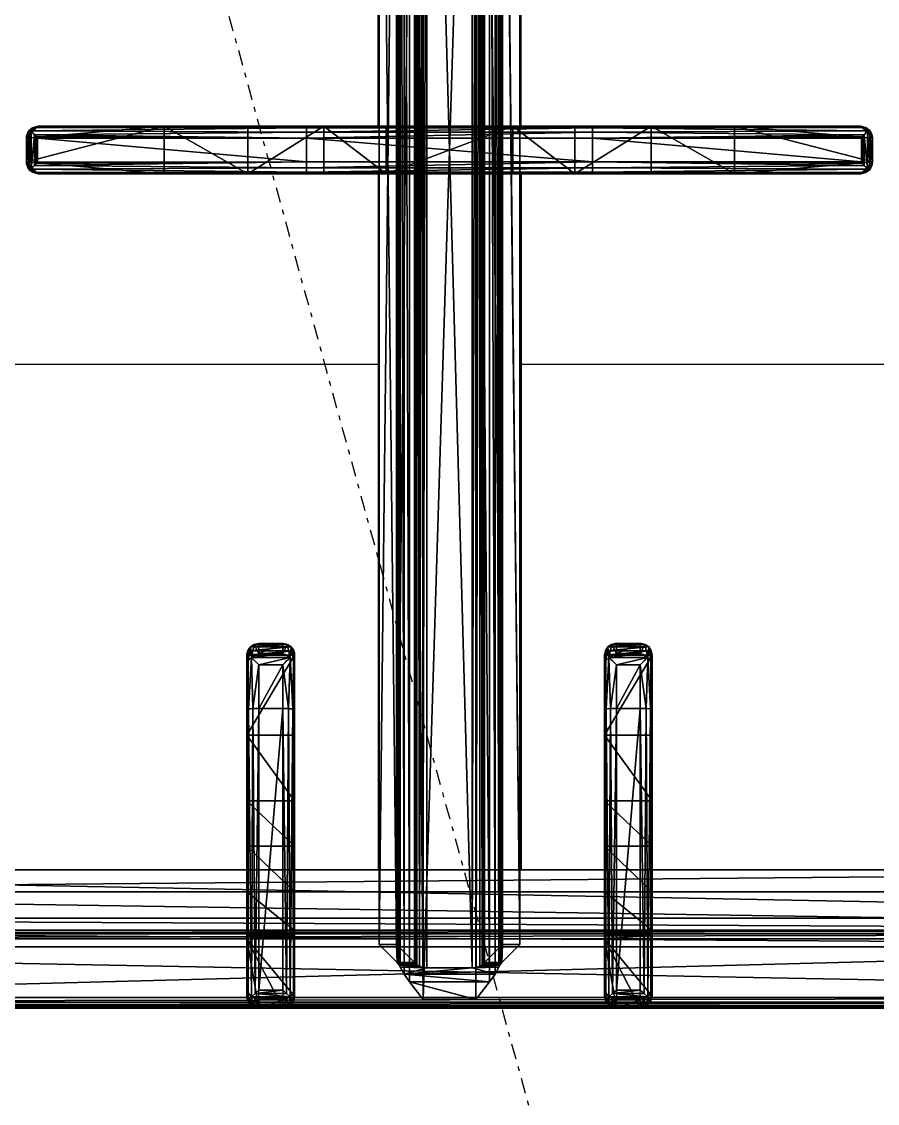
# Model space of a CAD drawing. Header units: millimetres. Extents: x 45 to 25350, y 77 to 5059.
# Drawn here: x 22177.87 to 22195.82, y 3939.1 to 3961.79 of the extents above; entities that cross this region are included whole.
import ezdxf

# ---------------------------------------------------------------- set-up
doc = ezdxf.new("R2010")
doc.units = ezdxf.units.MM
doc.header["$LTSCALE"] = 5
doc.linetypes.add('TRATTO-PUNTO', pattern=[1, 0.5, -0.25, 0, -0.25])
for name, color, linetype in [('200-EquipBlack-3d', 250, 'Continuous'), ('200-EquipInternal-2d', 252, 'Continuous'), ('200-EquipSteel-3d', 9, 'Continuous')]:
    doc.layers.add(name, color=color, linetype=linetype)
doc.layers.add('200-InsPoint-3D', color=3, linetype='Continuous', plot=False)

# ---------------------------------------------------------------- blocks, each defined once
blk = doc.blocks.new('ELECTROLUX-MC7-BODY1200X250')
at = {"layer": '200-EquipSteel-3d'}
blk.add_3dface([(0, -655, 650), (0, -102, 650), (1200, -102, 650), (1200, -655, 650)], dxfattribs=at)
blk = doc.blocks.new('ELECTROLUX-MC7-TOPFYERBRURNERS6')
at = {"layer": '200-EquipInternal-2d'}
for p, q in [((820, -651.5), (820, -85.5)), ((997.5, -279.74), (997.5, -280.19)), ((1002.5, -279.74), (997.5, -279.74)), ((1002.5, -280.19), (997.5, -280.19)), ((1002.5, -280.19), (1002.5, -279.74)), ((995, -282.66), (995, -282.24)), ((995, -338.54), (995, -282.66)), ((1002.5, -282.09), (997.5, -282.09)), ((997.5, -282.09), (997.5, -338.49)), ((1002.5, -338.49), (1002.5, -282.09)), ((1005, -282.24), (1005, -282.66)), ((1005, -282.66), (1005, -338.54)), ((882.76, -326), (822.47, -326)), ((891.91, -326), (882.76, -326)), ((891.91, -326), (894.04, -326)), ((820, -328.5), (820, -333.5)), ((820, -328.5), (820, -333.5)), ((822, -328.5), (822, -333.5)), ((822, -328.5), (882.81, -328.5)), ((882.81, -328.5), (882.81, -333.5)), ((882.81, -328.5), (892.02, -328.5)), ((892.02, -333.5), (892.02, -328.5)), ((896.48, -328.5), (894.37, -328.5)), ((894.37, -328.5), (894.37, -333.5)), ((896.48, -333.5), (896.48, -328.5)), ((882.81, -333.5), (822, -333.5)), ((892.02, -333.5), (882.81, -333.5)), ((894.37, -333.5), (896.48, -333.5)), ((822.47, -336), (882.76, -336)), ((882.76, -336), (891.91, -336)), ((894.04, -336), (891.91, -336)), ((995, -398.43), (995, -338.54)), ((997.5, -338.49), (997.5, -398.49)), ((1002.5, -338.49), (997.5, -338.49)), ((1002.5, -398.49), (1002.5, -338.49)), ((1005, -338.54), (1005, -398.43)), ((995, -353.5), (848.98, -353.5)), ((1005, -353.5), (1151.02, -353.5)), ((995, -383.5), (848.98, -383.5)), ((1005, -383.5), (1151.02, -383.5)), ((995, -454.31), (995, -398.43)), ((997.5, -398.49), (997.5, -454.88)), ((1002.5, -398.49), (997.5, -398.49)), ((1002.5, -454.88), (1002.5, -398.49)), ((1005, -398.43), (1005, -454.31)), ((822.47, -401), (882.76, -401)), ((882.76, -401), (891.91, -401)), ((894.04, -401), (891.91, -401)), ((820, -408.5), (820, -403.5)), ((820, -408.5), (820, -403.5)), ((822, -408.5), (822, -403.5)), ((882.81, -403.5), (822, -403.5)), ((882.81, -408.5), (882.81, -403.5)), ((892.02, -403.5), (882.81, -403.5)), ((892.02, -403.5), (892.02, -408.5)), ((894.37, -403.5), (896.48, -403.5)), ((894.37, -408.5), (894.37, -403.5)), ((896.48, -403.5), (896.48, -408.5)), ((822, -408.5), (882.81, -408.5)), ((882.81, -408.5), (892.02, -408.5)), ((896.48, -408.5), (894.37, -408.5)), ((882.76, -411), (822.47, -411)), ((891.91, -411), (882.76, -411)), ((891.91, -411), (894.04, -411)), ((995, -454.73), (995, -454.31)), ((1002.5, -454.88), (997.5, -454.88)), ((1005, -454.31), (1005, -454.73)), ((1003.11, -456.68), (996.89, -456.68)), ((1002.5, -456.79), (997.5, -456.79)), ((997.5, -456.79), (997.5, -457.24)), ((1002.5, -457.24), (997.5, -457.24)), ((1002.5, -457.24), (1002.5, -456.79))]:
    blk.add_line(p, q, dxfattribs=at)
blk.add_lwpolyline([(1151.02, -112.48), (848.98, -112.48), (848.98, -624.52), (1151.02, -624.52)], close=True, dxfattribs=at)
for points in [[(955, -353.5), (955, -222.25, -1), (1045, -222.25), (1045, -353.5)], [(1045, -383.5), (1045, -512.25, -1), (955, -512.25), (955, -383.5)]]:
    blk.add_lwpolyline(points, format="xyb", dxfattribs=at)
at = {"layer": '200-EquipInternal-2d', "extrusion": (0, 0, -1)}
for centre, major_axis, ratio, start_param, end_param in [((997.5, -282.24), (0, 2.5), 0.99863, 4.712389, 6.283185), ((997.5, -282.66), (2.5, 0), 0.951091, 3.141593, 4.055957), ((1002.5, -282.24), (0, 2.5), 0.99863, 0, 1.570796), ((1002.5, -282.66), (-2.5, 0), 0.951091, 2.227228, 3.141593), ((822.47, -328.5), (0, 2.5), 0.948965, -0.895145, 0), ((882.76, -328.5), (0, 2.5), 0.02182, 0, 1.570796), ((891.91, -328.5), (0, 2.5), 0.84544, 0, 0.894481), ((891.91, -328.5), (2.5, 2.5), 0.02182, 0.872665, 1.54898), ((891.91, -328.5), (-1.92, 1.92), 0.8391, 1.592613, 2.268928), ((882.76, -333.5), (0, 2.5), 0.02182, 1.570796, 3.141593), ((891.91, -333.5), (-2.5, 2.5), 0.02182, 1.592613, 2.268928), ((891.91, -333.5), (1.92, 1.92), 0.8391, 0.872665, 1.54898), ((822.47, -333.5), (0, 2.5), 0.948965, 3.141593, 4.036737), ((891.91, -333.5), (0, 2.5), 0.84544, 2.247111, 3.141593), ((997.5, -338.54), (2.5, 0), 0.02182, 3.141593, 4.712389), ((1002.5, -338.54), (2.5, 0), 0.02182, -1.570796, 0), ((997.5, -398.43), (-2.5, 0), 0.02182, 4.712389, 6.283185), ((1002.5, -398.43), (-2.5, 0), 0.02182, 3.141593, 4.712389), ((997.5, -454.31), (2.5, 0), 0.951091, 2.227228, 3.141593), ((997.5, -454.73), (0, 2.5), 0.99863, 3.141593, 4.712389), ((1002.5, -454.73), (0, 2.5), 0.99863, 1.570796, 3.141593), ((1002.5, -454.31), (-2.5, 0), 0.951091, 3.141593, 4.055957), ((997.5, -453.34), (0, 3.44), 0.725954, 3.141593, 3.386992), ((1002.5, -453.34), (0, 3.44), 0.725954, 2.896194, 3.141593)]:
    blk.add_ellipse(centre, major_axis=major_axis, ratio=ratio, start_param=start_param, end_param=end_param, dxfattribs=at)
at = {"layer": '200-EquipInternal-2d'}
for centre, major_axis, ratio, start_param, end_param in [((822.47, -403.5), (0, 2.5), 0.948965, 0, 0.895145), ((882.76, -403.5), (0, 2.5), 0.02182, 4.712389, 6.283185), ((891.91, -403.5), (0, 2.5), 0.84544, -0.894481, 0), ((891.91, -403.5), (2.5, 2.5), 0.02182, 4.734206, 5.410521), ((891.91, -403.5), (-1.92, 1.92), 0.8391, 4.014257, 4.690572), ((822.47, -408.5), (0, 2.5), 0.948965, 2.246448, 3.141593), ((882.76, -408.5), (0, 2.5), 0.02182, 3.141593, 4.712389), ((891.91, -408.5), (0, 2.5), 0.84544, 3.141593, 4.036074), ((891.91, -408.5), (-2.5, 2.5), 0.02182, 4.014257, 4.690572), ((891.91, -408.5), (1.92, 1.92), 0.8391, 4.734206, 5.410521)]:
    blk.add_ellipse(centre, major_axis=major_axis, ratio=ratio, start_param=start_param, end_param=end_param, dxfattribs=at)
for points, knots in [([(997.5, -280.19), (997.36, -280.19), (997.21, -280.21), (996.91, -280.28), (996.75, -280.33), (996.38, -280.49), (996.17, -280.62), (995.97, -280.77)], [0, 0, 0, 0, 0.576945, 0.576945, 1.153889, 1.153889, 2.012527, 2.012527, 2.012527, 2.012527]), ([(995.97, -280.77), (996.08, -280.86), (996.19, -280.96), (996.41, -281.14), (996.52, -281.23), (996.74, -281.42), (996.85, -281.52), (997.06, -281.7), (997.16, -281.8), (997.3, -281.92), (997.35, -281.96), (997.41, -282.01), (997.43, -282.03), (997.45, -282.05), (997.46, -282.06), (997.48, -282.08), (997.48, -282.08), (997.49, -282.08), (997.49, -282.09), (997.49, -282.09), (997.49, -282.09), (997.5, -282.09), (997.5, -282.09), (997.5, -282.09), (997.5, -282.09), (997.5, -282.09), (997.5, -282.09), (997.5, -282.09)], [5.918216, 5.918216, 5.918216, 5.918216, 6.381677, 6.381677, 6.833246, 6.833246, 7.284815, 7.284815, 7.736384, 7.736384, 7.962168, 7.962168, 8.07506, 8.07506, 8.131506, 8.131506, 8.159729, 8.159729, 8.173841, 8.173841, 8.180897, 8.180897, 8.184425, 8.184425, 8.186189, 8.186189, 8.187953, 8.187953, 8.187953, 8.187953]), ([(1004.03, -280.77), (1003.83, -280.62), (1003.62, -280.49), (1003.25, -280.33), (1003.09, -280.28), (1002.79, -280.21), (1002.64, -280.19), (1002.5, -280.19)], [11.914764, 11.914764, 11.914764, 11.914764, 12.773402, 12.773402, 13.350347, 13.350347, 13.927292, 13.927292, 13.927292, 13.927292]), ([(1002.5, -282.09), (1002.5, -282.09), (1002.5, -282.09), (1002.5, -282.09), (1002.5, -282.09), (1002.5, -282.09), (1002.5, -282.09), (1002.51, -282.09), (1002.51, -282.09), (1002.51, -282.09), (1002.51, -282.08), (1002.52, -282.08), (1002.52, -282.08), (1002.54, -282.06), (1002.55, -282.05), (1002.57, -282.03), (1002.59, -282.01), (1002.65, -281.96), (1002.7, -281.92), (1002.84, -281.8), (1002.94, -281.7), (1003.15, -281.52), (1003.26, -281.42), (1003.48, -281.23), (1003.59, -281.14), (1003.81, -280.96), (1003.92, -280.86), (1004.03, -280.77)], [8.188469, 8.188469, 8.188469, 8.188469, 8.190233, 8.190233, 8.191997, 8.191997, 8.195525, 8.195525, 8.202581, 8.202581, 8.216692, 8.216692, 8.244915, 8.244915, 8.301361, 8.301361, 8.414254, 8.414254, 8.640038, 8.640038, 9.091607, 9.091607, 9.543176, 9.543176, 9.994745, 9.994745, 10.458205, 10.458205, 10.458205, 10.458205]), ([(894.04, -326), (894.19, -326), (894.35, -326.01), (894.66, -326.08), (894.82, -326.13), (895.12, -326.25), (895.26, -326.33), (895.53, -326.52), (895.65, -326.62), (895.87, -326.84), (895.97, -326.97), (896.15, -327.24), (896.23, -327.39), (896.35, -327.7), (896.4, -327.86), (896.46, -328.18), (896.48, -328.34), (896.48, -328.5)], [3.776921, 3.776921, 3.776921, 3.776921, 4.248957, 4.248957, 4.720993, 4.720993, 5.193029, 5.193029, 5.665065, 5.665065, 6.135831, 6.135831, 6.606596, 6.606596, 7.077361, 7.077361, 7.548126, 7.548126, 7.548126, 7.548126]), ([(820, -328.5), (820.01, -328.36), (820.03, -328.21), (820.09, -327.9), (820.14, -327.75), (820.31, -327.37), (820.45, -327.14), (820.62, -326.94)], [0, 0, 0, 0, 0.576945, 0.576945, 1.153889, 1.153889, 2.068716, 2.068716, 2.068716, 2.068716]), ([(820.62, -326.94), (820.79, -327.14), (820.99, -327.37), (821.33, -327.75), (821.47, -327.9), (821.74, -328.21), (821.87, -328.36), (822, -328.5)], [11.858599, 11.858599, 11.858599, 11.858599, 12.773425, 12.773425, 13.35037, 13.35037, 13.927314, 13.927314, 13.927314, 13.927314]), ([(820.62, -335.06), (820.45, -334.86), (820.31, -334.63), (820.14, -334.25), (820.09, -334.09), (820.03, -333.79), (820.01, -333.64), (820, -333.5)], [11.858599, 11.858599, 11.858599, 11.858599, 12.773425, 12.773425, 13.35037, 13.35037, 13.927314, 13.927314, 13.927314, 13.927314]), ([(822, -333.5), (821.87, -333.64), (821.74, -333.79), (821.47, -334.09), (821.33, -334.25), (820.99, -334.63), (820.79, -334.86), (820.62, -335.06)], [0, 0, 0, 0, 0.576945, 0.576945, 1.153889, 1.153889, 2.068716, 2.068716, 2.068716, 2.068716]), ([(896.48, -333.5), (896.48, -333.66), (896.46, -333.82), (896.4, -334.14), (896.35, -334.3), (896.23, -334.61), (896.15, -334.76), (895.97, -335.03), (895.87, -335.16), (895.65, -335.38), (895.53, -335.48), (895.26, -335.67), (895.12, -335.75), (894.82, -335.87), (894.66, -335.92), (894.35, -335.98), (894.19, -336), (894.04, -336)], [15.096253, 15.096253, 15.096253, 15.096253, 15.567018, 15.567018, 16.037783, 16.037783, 16.508548, 16.508548, 16.979314, 16.979314, 17.45135, 17.45135, 17.923386, 17.923386, 18.395422, 18.395422, 18.867458, 18.867458, 18.867458, 18.867458]), ([(896.48, -403.5), (896.48, -403.34), (896.46, -403.18), (896.4, -402.86), (896.35, -402.7), (896.23, -402.39), (896.15, -402.24), (895.97, -401.97), (895.87, -401.84), (895.65, -401.62), (895.53, -401.52), (895.26, -401.33), (895.12, -401.25), (894.82, -401.13), (894.66, -401.08), (894.35, -401.02), (894.19, -401), (894.04, -401)], [15.096253, 15.096253, 15.096253, 15.096253, 15.567018, 15.567018, 16.037783, 16.037783, 16.508548, 16.508548, 16.979314, 16.979314, 17.45135, 17.45135, 17.923386, 17.923386, 18.395422, 18.395422, 18.867458, 18.867458, 18.867458, 18.867458]), ([(820.62, -401.94), (820.45, -402.14), (820.31, -402.37), (820.14, -402.75), (820.09, -402.91), (820.03, -403.21), (820.01, -403.36), (820, -403.5)], [11.858599, 11.858599, 11.858599, 11.858599, 12.773425, 12.773425, 13.35037, 13.35037, 13.927314, 13.927314, 13.927314, 13.927314]), ([(822, -403.5), (821.87, -403.36), (821.74, -403.21), (821.47, -402.91), (821.33, -402.75), (820.99, -402.37), (820.79, -402.14), (820.62, -401.94)], [0, 0, 0, 0, 0.576945, 0.576945, 1.153889, 1.153889, 2.068716, 2.068716, 2.068716, 2.068716]), ([(820, -408.5), (820.01, -408.64), (820.03, -408.79), (820.09, -409.09), (820.14, -409.25), (820.31, -409.63), (820.45, -409.86), (820.62, -410.06)], [0, 0, 0, 0, 0.576945, 0.576945, 1.153889, 1.153889, 2.068716, 2.068716, 2.068716, 2.068716]), ([(820.62, -410.06), (820.79, -409.86), (820.99, -409.63), (821.33, -409.25), (821.47, -409.09), (821.74, -408.79), (821.87, -408.64), (822, -408.5)], [11.858599, 11.858599, 11.858599, 11.858599, 12.773425, 12.773425, 13.35037, 13.35037, 13.927314, 13.927314, 13.927314, 13.927314]), ([(894.04, -411), (894.19, -411), (894.35, -410.99), (894.66, -410.92), (894.82, -410.87), (895.12, -410.75), (895.26, -410.67), (895.53, -410.48), (895.65, -410.38), (895.87, -410.16), (895.97, -410.03), (896.15, -409.76), (896.23, -409.61), (896.35, -409.3), (896.4, -409.14), (896.46, -408.82), (896.48, -408.66), (896.48, -408.5)], [3.776921, 3.776921, 3.776921, 3.776921, 4.248957, 4.248957, 4.720993, 4.720993, 5.193029, 5.193029, 5.665065, 5.665065, 6.135831, 6.135831, 6.606596, 6.606596, 7.077361, 7.077361, 7.548126, 7.548126, 7.548126, 7.548126]), ([(997.5, -454.88), (997.5, -454.88), (997.5, -454.88), (997.5, -454.88), (997.5, -454.88), (997.5, -454.88), (997.5, -454.88), (997.49, -454.88), (997.49, -454.88), (997.49, -454.88), (997.49, -454.89), (997.48, -454.89), (997.48, -454.9), (997.46, -454.91), (997.45, -454.92), (997.43, -454.94), (997.41, -454.96), (997.35, -455.01), (997.3, -455.05), (997.16, -455.18), (997.06, -455.27), (996.85, -455.45), (996.74, -455.55), (996.52, -455.74), (996.41, -455.84), (996.19, -456.02), (996.08, -456.11), (995.97, -456.2)], [8.187953, 8.187953, 8.187953, 8.187953, 8.189716, 8.189716, 8.19148, 8.19148, 8.195008, 8.195008, 8.202064, 8.202064, 8.216176, 8.216176, 8.244399, 8.244399, 8.300845, 8.300845, 8.413737, 8.413737, 8.639521, 8.639521, 9.09109, 9.09109, 9.542659, 9.542659, 9.994228, 9.994228, 10.457689, 10.457689, 10.457689, 10.457689]), ([(1004.03, -456.2), (1003.92, -456.11), (1003.81, -456.02), (1003.59, -455.84), (1003.48, -455.74), (1003.26, -455.55), (1003.15, -455.45), (1002.94, -455.27), (1002.84, -455.18), (1002.7, -455.05), (1002.65, -455.01), (1002.59, -454.96), (1002.57, -454.94), (1002.55, -454.92), (1002.54, -454.91), (1002.52, -454.9), (1002.52, -454.89), (1002.51, -454.89), (1002.51, -454.88), (1002.51, -454.88), (1002.51, -454.88), (1002.5, -454.88), (1002.5, -454.88), (1002.5, -454.88), (1002.5, -454.88), (1002.5, -454.88), (1002.5, -454.88), (1002.5, -454.88)], [5.918733, 5.918733, 5.918733, 5.918733, 6.382193, 6.382193, 6.833762, 6.833762, 7.285331, 7.285331, 7.7369, 7.7369, 7.962685, 7.962685, 8.075577, 8.075577, 8.132023, 8.132023, 8.160246, 8.160246, 8.174358, 8.174358, 8.181413, 8.181413, 8.184941, 8.184941, 8.186705, 8.186705, 8.188469, 8.188469, 8.188469, 8.188469]), ([(995.97, -456.2), (996.17, -456.35), (996.38, -456.48), (996.7, -456.62), (996.8, -456.65), (996.89, -456.68)], [11.914787, 11.914787, 11.914787, 11.914787, 12.773425, 12.773425, 13.14212, 13.14212, 13.14212, 13.14212]), ([(1003.11, -456.68), (1003.2, -456.65), (1003.3, -456.62), (1003.62, -456.48), (1003.83, -456.35), (1004.03, -456.2)], [0.785194, 0.785194, 0.785194, 0.785194, 1.153889, 1.153889, 2.012527, 2.012527, 2.012527, 2.012527])]:
    blk.add_open_spline(points, degree=3, knots=knots, dxfattribs=at)
at = {"layer": '200-EquipSteel-3d', "invisible_edges": 13}
blk.add_3dface([(800, -655, 900), (820.34, -619.74, 900), (820.34, -117.26, 900), (800, -80.5, 900)], dxfattribs=at)
at = {"layer": '200-EquipBlack-3d'}
mesh = blk.add_polyface(dxfattribs=at)
corners = [(1179.78, -85.71, 904.1), (1180, -85.5, 900), (1179.52, -84.72, 904.14), (1179.73, -84.5, 900), (1178, -83.5, 900), (1178.78, -83.98, 904.14), (1179, -83.77, 900), (1177.79, -83.72, 904.1), (1179.48, -85.71, 905.06), (1179.29, -84.85, 905), (1178.65, -85.21, 905.73), (1178.76, -85.71, 905.75), (1178.65, -84.21, 905), (1177.79, -84.02, 905.06), (1178.29, -84.85, 905.73), (1177.79, -84.74, 905.75), (1177.79, -85.71, 906), (822.21, -85.71, 906), (822.21, -84.74, 905.75), (822.21, -84.02, 905.06), (822.21, -83.72, 904.1), (822, -83.5, 900), (1165.45, -638.95, 900), (822, -653.5, 900), (834.55, -638.95, 900), (1165.45, -98.05, 900), (1180, -651.5, 900), (834.55, -98.05, 900), (820, -85.5, 900), (821, -83.77, 900), (1179.73, -652.5, 900), (1179, -653.23, 900), (1178, -653.5, 900), (820, -651.5, 900), (820.27, -652.5, 900), (821, -653.23, 900), (820.27, -84.5, 900), (821.22, -83.98, 904.14), (820.48, -84.72, 904.14), (820.22, -85.71, 904.1), (821.35, -84.21, 905), (821.71, -84.85, 905.73), (820.71, -84.85, 905), (820.52, -85.71, 905.06), (821.35, -85.21, 905.73), (821.24, -85.71, 905.75), (822.21, -651.29, 906), (821.24, -651.29, 905.75), (820.52, -651.29, 905.06), (820.22, -651.29, 904.1), (820.48, -652.28, 904.14), (821.22, -653.02, 904.14), (822.21, -653.28, 904.1), (820.71, -652.15, 905), (821.35, -651.79, 905.73), (821.35, -652.79, 905), (822.21, -652.98, 905.06), (821.71, -652.15, 905.73), (822.21, -652.26, 905.75), (835.55, -637.95, 899.73), (835.55, -99.05, 899.73), (836.28, -99.78, 899), (836.28, -637.22, 899), (838.88, -634.62, 902.5), (838.88, -102.38, 902.5), (836.31, -637.19, 905.06), (836.31, -99.81, 905.06), (832.81, -96.31, 906), (832.81, -640.69, 906), (848.98, -624.52, 885), (848.98, -112.48, 885), (844.36, -107.86, 885), (844.36, -629.14, 885), (1177.79, -653.28, 904.1), (1177.79, -652.98, 905.06), (1177.79, -651.29, 906), (1177.79, -652.26, 905.75), (1163.72, -637.22, 899), (1164.45, -637.95, 899.73), (1164.45, -99.05, 899.73), (1163.72, -99.78, 899), (1167.19, -640.69, 906), (1167.19, -96.31, 906), (1178.78, -653.02, 904.14), (1179.52, -652.28, 904.14), (1179.78, -651.29, 904.1), (1178.65, -652.79, 905), (1178.29, -652.15, 905.73), (1179.29, -652.15, 905), (1179.48, -651.29, 905.06), (1178.65, -651.79, 905.73), (1178.76, -651.29, 905.75), (1161.12, -634.62, 902.5), (1151.02, -624.52, 885), (1163.69, -637.19, 905.06), (1155.64, -629.14, 885), (1155.64, -107.86, 885), (1151.02, -112.48, 885), (1161.12, -102.38, 902.5), (1163.69, -99.81, 905.06)]
mesh.append_faces([[corners[k] for k in face] for face in [(16, 10, 14), (17, 41, 44), (46, 54, 57), (75, 87, 90)]])
mesh.append_faces([[corners[k] for k in face] for face in [(4, 5, 6), (8, 10, 11), (16, 11, 10), (15, 16, 14), (7, 19, 13), (13, 18, 15), (28, 38, 36), (19, 41, 18), (17, 18, 41), (45, 17, 44), (39, 48, 43), (43, 47, 45), (23, 51, 35), (48, 54, 47), (46, 47, 54), (58, 46, 57), (52, 74, 56), (76, 56, 74), (26, 84, 30), (74, 87, 76), (85, 88, 84), (88, 87, 86), (75, 76, 87), (91, 75, 90), (85, 8, 89), (11, 89, 8)]], dxfattribs={"vtx0": -1})
mesh.append_faces([[corners[k] for k in face] for face in [(16, 15, 17), (22, 23, 24), (25, 26, 22), (27, 21, 25), (21, 28, 29), (6, 1, 4), (4, 25, 21), (24, 28, 27), (35, 33, 23), (26, 25, 1), (23, 22, 32), (17, 45, 46), (75, 81, 46), (81, 16, 82), (46, 67, 17), (17, 82, 16), (93, 72, 69), (72, 93, 95), (70, 71, 97), (97, 95, 93)]], dxfattribs={"vtx0": -1, "vtx1": -1})
mesh.append_faces([[corners[k] for k in face] for face in [(21, 27, 28), (4, 1, 25), (26, 32, 22), (24, 23, 33)]], dxfattribs={"vtx0": -1, "vtx1": -1, "vtx2": -1})
mesh.append_faces([[corners[k] for k in face] for face in [(17, 15, 18), (24, 33, 28), (46, 45, 47), (75, 58, 76), (16, 91, 11)]], dxfattribs={"vtx0": -1, "vtx2": -1})
mesh.append_faces([[corners[k] for k in face] for face in [(0, 1, 2), (5, 2, 6), (8, 0, 9), (5, 12, 2), (5, 7, 12), (12, 13, 14), (12, 14, 9), (2, 9, 0), (10, 9, 14), (19, 18, 13), (4, 21, 7), (30, 31, 26), (34, 33, 35), (20, 21, 37), (38, 37, 36), (19, 20, 40), (38, 42, 37), (38, 39, 42), (42, 43, 44), (42, 44, 40), (37, 40, 20), (41, 40, 44), (48, 47, 43), (28, 33, 39), (49, 33, 50), (51, 50, 35), (48, 49, 53), (51, 55, 50), (51, 52, 55), (55, 56, 57), (55, 57, 53), (50, 53, 49), (54, 53, 57), (24, 27, 59), (61, 62, 60), (63, 64, 65), (67, 68, 66), (69, 70, 63), (61, 71, 62), (73, 74, 52), (58, 56, 76), (32, 73, 23), (62, 77, 59), (22, 24, 78), (27, 25, 60), (80, 61, 79), (73, 32, 83), (84, 83, 30), (74, 73, 86), (88, 89, 90), (88, 86, 84), (83, 84, 86), (92, 93, 63), (68, 81, 65), (92, 63, 94), (72, 95, 62), (95, 96, 77), (98, 97, 92), (81, 82, 94), (98, 92, 99), (77, 80, 78), (25, 22, 79), (0, 8, 85), (91, 89, 11), (80, 96, 61), (70, 97, 64), (64, 98, 66), (82, 67, 99), (1, 0, 26)]], dxfattribs={"vtx1": -1})
mesh.append_faces([[corners[k] for k in face] for face in [(31, 32, 26), (75, 46, 58), (75, 16, 81), (81, 68, 46), (68, 67, 46), (67, 82, 17), (70, 69, 71), (72, 71, 69), (71, 96, 97), (96, 95, 97), (16, 75, 91)]], dxfattribs={"vtx1": -1, "vtx2": -1})
mesh.append_faces([[corners[k] for k in face] for face in [(1, 3, 2), (4, 7, 5), (2, 3, 6), (8, 9, 10), (7, 13, 12), (12, 9, 2), (13, 15, 14), (7, 20, 19), (21, 20, 7), (6, 3, 1), (28, 36, 29), (21, 29, 37), (28, 39, 38), (37, 29, 36), (19, 40, 41), (39, 43, 42), (42, 40, 37), (43, 45, 44), (39, 49, 48), (33, 49, 39), (33, 34, 50), (23, 52, 51), (50, 34, 35), (48, 53, 54), (52, 56, 55), (55, 53, 50), (56, 58, 57), (27, 60, 59), (62, 59, 60), (64, 66, 65), (68, 65, 66), (70, 64, 63), (71, 72, 62), (73, 52, 23), (77, 78, 59), (24, 59, 78), (25, 79, 60), (61, 60, 79), (32, 31, 83), (26, 85, 84), (83, 31, 30), (74, 86, 87), (73, 83, 86), (85, 89, 88), (88, 90, 87), (89, 91, 90), (93, 69, 63), (81, 94, 65), (63, 65, 94), (95, 77, 62), (96, 80, 77), (97, 93, 92), (82, 99, 94), (92, 94, 99), (80, 79, 78), (22, 78, 79), (96, 71, 61), (97, 98, 64), (98, 99, 66), (67, 66, 99), (0, 85, 26)]], dxfattribs={"vtx2": -1})
mesh = blk.add_polyface(dxfattribs=at)
corners = [(995, -454.73, 922), (995.33, -455.98, 922), (995, -454.31, 930.01), (996.25, -456.9, 922), (995.97, -456.2, 931.91), (996.89, -456.68, 931.13), (997.5, -456.79, 930.59), (997.35, -456.78, 930.62), (997.5, -457.24, 922), (997.19, -456.76, 930.72), (995.26, -455.36, 931.06), (1002.5, -456.79, 930.59), (1002.5, -457.24, 922), (995, -428.3, 922), (1005, -428.3, 922), (1004.67, -455.98, 922), (1003.75, -456.9, 922), (1005, -454.73, 922), (995, -398.43, 932.5), (995, -338.54, 932.5), (995, -326.18, 919.39), (995, -308.67, 922), (995, -282.24, 922), (995, -282.66, 930.01), (995, -342.16, 911.79), (995, -394.81, 911.79), (995, -355.23, 899.85), (995, -381.74, 899.85), (995, -410.79, 919.39), (996.72, -280.35, 931.28), (996.25, -280.07, 922), (995.97, -280.77, 931.91), (997.5, -280.19, 930.59), (997.5, -279.74, 922), (995.33, -280.99, 922), (995.26, -281.61, 931.06), (995.33, -338.51, 933.75), (996.25, -338.49, 934.67), (996.79, -281.47, 932.35), (997.49, -282.09, 932.48), (997.5, -338.49, 935), (997.47, -282.07, 932.48), (997.43, -282.03, 932.48), (997.35, -281.97, 932.47), (997.18, -281.81, 932.45), (1002.5, -279.74, 922), (1005, -308.67, 922), (1005, -282.24, 922), (1004.67, -280.99, 922), (1003.75, -280.07, 922), (995.33, -398.46, 933.75), (997.5, -398.49, 935), (996.25, -398.48, 934.67), (996.79, -455.5, 932.35), (997.18, -455.16, 932.45), (997.35, -455.01, 932.47), (997.43, -454.94, 932.48), (997.47, -454.9, 932.48), (997.5, -454.88, 932.48), (1002.51, -282.09, 932.48), (1002.5, -338.49, 935), (1002.5, -398.49, 935), (1002.51, -454.88, 932.48), (1004.03, -456.2, 931.91), (1003.11, -456.68, 931.13), (1003.21, -455.5, 932.35), (1002.82, -455.16, 932.45), (1002.65, -455.01, 932.47), (1002.57, -454.94, 932.48), (1002.53, -454.91, 932.48), (1002.65, -456.78, 930.62), (1002.81, -456.76, 930.72), (1004.74, -455.36, 931.06), (1005, -454.31, 930.01), (1004.67, -398.46, 933.75), (1005, -398.43, 932.5), (1003.75, -398.48, 934.67), (1005, -394.81, 911.79), (1005, -326.18, 919.39), (1005, -410.79, 919.39), (1005, -342.16, 911.79), (1005, -355.23, 899.85), (1005, -381.74, 899.85), (1005, -338.54, 932.5), (1005, -282.66, 930.01), (1004.03, -280.77, 931.91), (1003.28, -280.35, 931.28), (1002.5, -280.19, 930.59), (1004.74, -281.61, 931.06), (1004.67, -338.51, 933.75), (1003.21, -281.47, 932.35), (1003.75, -338.49, 934.67), (1002.82, -281.81, 932.45), (1002.65, -281.97, 932.47), (1002.57, -282.03, 932.48), (1002.53, -282.07, 932.48)]
mesh.append_faces([[corners[k] for k in face] for face in [(3, 4, 1), (4, 3, 5), (4, 10, 1), (29, 30, 31), (32, 33, 29), (33, 30, 29), (30, 34, 31), (31, 34, 35), (35, 36, 31), (31, 37, 38), (53, 52, 4), (4, 50, 10), (64, 16, 63), (72, 63, 15), (15, 63, 16), (72, 74, 63), (63, 76, 65), (49, 85, 48), (85, 49, 86), (87, 86, 45), (45, 86, 49), (85, 88, 48), (90, 91, 85), (85, 89, 88)]])
mesh.append_faces([[corners[k] for k in face] for face in [(8, 5, 3), (22, 35, 34), (36, 37, 31), (52, 50, 4), (5, 63, 4), (17, 72, 15), (74, 76, 63), (91, 89, 85)]], dxfattribs={"vtx0": -1})
mesh.append_faces([[corners[k] for k in face] for face in [(6, 8, 11), (3, 0, 8), (8, 14, 12), (17, 12, 14), (19, 20, 18), (20, 19, 21), (23, 21, 19), (24, 25, 20), (13, 18, 28), (45, 46, 33), (46, 45, 47), (49, 47, 45), (18, 50, 19), (37, 36, 52), (64, 9, 71), (73, 14, 75), (77, 78, 79), (78, 77, 80), (82, 80, 77), (46, 83, 78), (83, 89, 75), (76, 74, 91), (43, 93, 44)]], dxfattribs={"vtx0": -1, "vtx1": -1})
mesh.append_faces([[corners[k] for k in face] for face in [(20, 28, 18), (39, 41, 40), (41, 42, 40), (42, 43, 40), (55, 56, 51), (56, 57, 51), (57, 58, 51), (39, 40, 59), (40, 60, 59), (51, 58, 61), (58, 62, 61), (68, 56, 67), (56, 68, 57), (62, 57, 69), (57, 62, 58), (69, 57, 68), (56, 55, 67), (11, 71, 9), (62, 69, 61), (69, 68, 61), (68, 67, 61), (75, 79, 78), (93, 94, 60), (94, 95, 60), (95, 59, 60), (93, 43, 94), (41, 95, 42), (95, 41, 59), (39, 59, 41), (95, 94, 42), (42, 94, 43)]], dxfattribs={"vtx0": -1, "vtx1": -1, "vtx2": -1})
mesh.append_faces([[corners[k] for k in face] for face in [(19, 36, 35), (40, 38, 37), (19, 50, 36), (51, 37, 52), (52, 36, 50), (18, 10, 50), (51, 61, 60), (75, 74, 72), (61, 65, 76), (83, 88, 89), (75, 89, 74), (60, 76, 91), (91, 74, 89)]], dxfattribs={"vtx0": -1, "vtx2": -1})
mesh.append_faces([[corners[k] for k in face] for face in [(0, 1, 2), (9, 5, 8), (10, 2, 1), (15, 16, 17), (0, 2, 13), (22, 21, 23), (26, 27, 24), (23, 35, 22), (23, 19, 35), (44, 38, 40), (34, 30, 22), (48, 47, 49), (2, 10, 18), (54, 55, 51), (63, 65, 4), (66, 54, 65), (66, 67, 54), (53, 4, 65), (5, 9, 64), (7, 6, 9), (70, 71, 11), (71, 12, 64), (71, 70, 12), (73, 75, 72), (66, 65, 61), (17, 14, 73), (81, 80, 82), (47, 84, 46), (47, 48, 84), (88, 84, 48), (84, 88, 83), (92, 93, 60), (32, 29, 87), (31, 85, 29), (85, 31, 90), (92, 90, 44), (86, 87, 29), (33, 32, 45), (21, 46, 20), (81, 26, 80), (24, 20, 80), (81, 82, 26), (27, 82, 25), (14, 13, 79), (28, 25, 79)]], dxfattribs={"vtx1": -1})
mesh.append_faces([[corners[k] for k in face] for face in [(6, 7, 8), (8, 12, 11), (0, 13, 8), (13, 14, 8), (16, 12, 17), (2, 18, 13), (27, 25, 24), (25, 28, 20), (30, 33, 22), (46, 21, 33), (21, 22, 33), (51, 40, 37), (52, 53, 51), (40, 51, 60), (55, 54, 67), (6, 11, 9), (70, 11, 12), (84, 83, 46), (83, 75, 78), (14, 79, 75), (91, 90, 60), (60, 61, 76)]], dxfattribs={"vtx1": -1, "vtx2": -1})
mesh.append_faces([[corners[k] for k in face] for face in [(7, 9, 8), (3, 1, 0), (43, 44, 40), (53, 54, 51), (5, 64, 63), (54, 53, 65), (12, 16, 64), (17, 73, 72), (67, 66, 61), (90, 92, 60), (31, 38, 90), (93, 92, 44), (85, 86, 29), (90, 38, 44), (32, 87, 45), (46, 78, 20), (26, 24, 80), (20, 78, 80), (82, 27, 26), (82, 77, 25), (13, 28, 79), (25, 77, 79)]], dxfattribs={"vtx2": -1})
mesh = blk.add_polyface(dxfattribs=at)
corners = [(892.02, -328.5, 934.6), (893.56, -335.06, 933.98), (893.56, -326.93, 933.98), (892.02, -333.5, 934.6), (894.37, -333.5, 932.53), (894.37, -328.5, 932.53), (896.29, -327.54, 920.55), (896.48, -328.5, 920.59), (895.76, -326.73, 920.43), (892.82, -326.25, 933.14), (894.04, -326, 920), (891.91, -326, 932.1), (894.97, -326.19, 920.24), (896.48, -333.5, 920.59), (896.29, -334.46, 920.55), (892.82, -335.75, 933.14), (895.76, -335.27, 920.43), (894.97, -335.81, 920.24), (894.04, -336, 920), (891.91, -336, 932.1), (882.76, -326, 932.5), (877.27, -326, 912.68), (824.21, -326, 932.5), (853.98, -326, 885), (836.28, -326, 899), (863.49, -326, 900.63), (844.36, -326, 885), (835.83, -326, 899.53), (835.23, -326, 899.88), (822.5, -326, 900), (834.55, -326, 900), (877.27, -336, 912.68), (853.98, -336, 885), (863.49, -336, 900.63), (882.76, -336, 932.5), (822.5, -336, 900), (834.55, -336, 900), (824.21, -336, 932.5), (835.23, -336, 899.88), (835.83, -336, 899.53), (844.36, -336, 885), (836.28, -336, 899), (821.73, -333.5, 933.1), (820, -333.5, 900), (821.9, -334.3, 933.81), (821.25, -335.66, 900), (822.36, -335.06, 934.45), (820.34, -334.75, 900), (823.18, -335.75, 933.58), (820, -328.5, 900), (821.73, -328.5, 933.1), (820.34, -327.25, 900), (821.25, -326.33, 900), (882.81, -334.75, 934.67), (882.81, -333.5, 935), (882.79, -335.66, 933.75), (823.02, -334.3, 934.87), (823.73, -333.5, 935), (882.81, -328.5, 935), (823.73, -328.5, 935), (822.36, -326.94, 934.45), (823.02, -327.7, 934.87), (821.9, -327.7, 933.81), (823.18, -326.25, 933.58), (882.79, -326.33, 933.75), (882.81, -327.25, 934.67)]
mesh.append_faces([[corners[k] for k in face] for face in [(5, 6, 2), (5, 7, 6), (6, 8, 2), (13, 4, 14), (16, 14, 1), (1, 14, 4), (42, 43, 44), (45, 46, 47), (46, 45, 48), (46, 44, 47), (44, 43, 47), (1, 55, 15), (48, 55, 46), (46, 53, 56), (57, 56, 54), (50, 62, 49), (49, 62, 51), (63, 52, 60), (52, 51, 60), (60, 51, 62), (61, 65, 60), (59, 58, 61), (60, 64, 63), (9, 64, 2)]])
mesh.append_faces([[corners[k] for k in face] for face in [(0, 1, 2), (15, 16, 1), (16, 15, 17), (19, 17, 15), (32, 25, 33), (35, 48, 45), (35, 30, 36), (3, 53, 1), (53, 55, 1), (55, 53, 46), (58, 65, 61), (65, 64, 60), (64, 65, 2), (65, 0, 2)]], dxfattribs={"vtx0": -1})
mesh.append_faces([[corners[k] for k in face] for face in [(20, 21, 22), (23, 24, 25), (25, 22, 21), (30, 22, 28), (12, 17, 10), (17, 12, 16), (6, 14, 8), (8, 16, 12), (18, 34, 31), (37, 31, 34), (51, 29, 49), (49, 30, 43)]], dxfattribs={"vtx0": -1, "vtx1": -1})
mesh.append_faces([[corners[k] for k in face] for face in [(25, 28, 22), (37, 38, 33), (35, 43, 30)]], dxfattribs={"vtx0": -1, "vtx1": -1, "vtx2": -1})
mesh.append_faces([[corners[k] for k in face] for face in [(37, 33, 31), (33, 39, 41), (34, 15, 55), (34, 55, 48), (58, 54, 3), (54, 58, 59), (20, 63, 64), (20, 64, 9)]], dxfattribs={"vtx0": -1, "vtx2": -1})
mesh.append_faces([[corners[k] for k in face] for face in [(1, 4, 2), (2, 8, 9), (10, 11, 12), (12, 9, 8), (4, 13, 5), (18, 17, 19), (11, 10, 20), (29, 22, 30), (7, 13, 6), (10, 18, 21), (25, 21, 33), (19, 34, 18), (35, 36, 37), (40, 32, 41), (37, 48, 35), (43, 42, 49), (45, 47, 35), (19, 15, 34), (37, 34, 48), (0, 58, 3), (57, 54, 59), (42, 44, 50), (46, 60, 44), (60, 46, 61), (59, 61, 57), (62, 50, 44), (22, 29, 63), (22, 63, 20), (11, 20, 9), (26, 23, 40), (24, 26, 41), (36, 30, 38), (24, 41, 27), (39, 38, 27)]], dxfattribs={"vtx1": -1})
mesh.append_faces([[corners[k] for k in face] for face in [(10, 21, 20), (24, 27, 25), (27, 28, 25), (13, 14, 6), (14, 16, 8), (36, 38, 37), (38, 39, 33), (32, 33, 41), (47, 43, 35), (29, 30, 49), (3, 54, 53), (58, 0, 65)]], dxfattribs={"vtx1": -1, "vtx2": -1})
mesh.append_faces([[corners[k] for k in face] for face in [(0, 3, 1), (4, 5, 2), (11, 9, 12), (13, 7, 5), (23, 26, 24), (17, 18, 10), (18, 31, 21), (32, 23, 25), (21, 31, 33), (42, 50, 49), (51, 52, 29), (54, 56, 53), (46, 56, 61), (60, 62, 44), (61, 56, 57), (29, 52, 63), (23, 32, 40), (26, 40, 41), (30, 28, 38), (41, 39, 27), (38, 28, 27)]], dxfattribs={"vtx2": -1})
mesh = blk.add_polyface(dxfattribs=at)
corners = [(833.32, -379.61, 880), (1166.68, -379.61, 880), (833.32, -383.23, 880), (1166.68, -383.23, 880), (833.32, -353.77, 880), (1166.68, -353.77, 880), (833.32, -357.39, 880), (1166.68, -357.39, 880), (1170.45, -357.54, 894.07), (829.55, -357.54, 894.07), (1170.7, -357.75, 894.84), (828.97, -357.94, 895.59), (1171.03, -357.94, 895.59), (829.3, -357.75, 894.84), (828.57, -358.13, 896.29), (1171.43, -358.13, 896.29), (829.55, -361.16, 894.07), (1170.45, -375.84, 894.07), (829.55, -375.84, 894.07), (1170.5, -375.79, 894.26), (829.44, -375.74, 894.46), (1170.56, -375.74, 894.46), (829.5, -375.79, 894.26), (829.37, -375.68, 894.65), (1170.63, -375.68, 894.65), (829.55, -379.46, 894.07), (821.82, -362.96, 900), (825.49, -360.12, 899.11), (821.82, -374.04, 900), (825.49, -376.88, 899.11), (828.44, -363.73, 896.5), (827.13, -358.95, 897.99), (828.77, -362.18, 895.96), (829.07, -361.65, 895.39), (829.44, -361.26, 894.46), (829.5, -361.21, 894.26), (829.37, -361.32, 894.65), (828.53, -362.91, 896.36), (828.44, -373.27, 896.5), (828.53, -374.09, 896.36), (828.57, -378.87, 896.29), (828.77, -374.82, 895.96), (828.97, -379.06, 895.59), (829.3, -379.25, 894.84), (829.07, -375.35, 895.39), (827.13, -378.05, 897.99), (1178.18, -362.96, 900), (1174.51, -360.12, 899.11), (1172.87, -358.95, 897.99), (1170.45, -361.16, 894.07), (1170.56, -361.26, 894.46), (1170.5, -361.21, 894.26), (1170.63, -361.32, 894.65), (1170.93, -361.65, 895.39), (1171.23, -362.18, 895.96), (1171.47, -362.91, 896.36), (1171.56, -363.73, 896.5), (1171.56, -373.27, 896.5), (1171.47, -374.09, 896.36), (1170.93, -375.35, 895.39), (1171.23, -374.82, 895.96), (1170.45, -379.46, 894.07), (1171.03, -379.06, 895.59), (1170.7, -379.25, 894.84), (1171.43, -378.87, 896.29), (1172.87, -378.05, 897.99), (1178.18, -374.04, 900), (1174.51, -376.88, 899.11)]
mesh.append_faces([[corners[k] for k in face] for face in [(28, 27, 29), (39, 40, 38), (29, 31, 45), (26, 47, 27), (15, 31, 48), (48, 27, 47), (32, 55, 37), (56, 37, 55), (38, 58, 39), (60, 39, 58), (40, 65, 45), (66, 29, 67), (67, 45, 65), (48, 56, 15), (46, 67, 47), (47, 65, 48)]], dxfattribs={"vtx0": -1})
mesh.append_faces([[corners[k] for k in face] for face in [(8, 9, 10), (11, 12, 13), (13, 10, 9), (17, 18, 19), (20, 21, 22), (22, 19, 18), (11, 32, 14), (32, 11, 33), (9, 34, 13), (13, 33, 11), (40, 41, 42), (23, 43, 44), (43, 20, 25), (18, 25, 22), (22, 25, 20), (44, 42, 41), (6, 49, 16), (50, 35, 51), (35, 50, 34), (52, 34, 50), (51, 16, 49), (2, 61, 25), (62, 43, 63), (43, 62, 42), (64, 42, 62), (63, 25, 61), (56, 65, 57), (62, 60, 64), (60, 62, 59), (61, 21, 63), (63, 59, 62), (15, 54, 12), (52, 10, 53), (10, 50, 8), (49, 8, 51), (51, 8, 50), (53, 12, 54)]], dxfattribs={"vtx0": -1, "vtx1": -1})
mesh.append_faces([[corners[k] for k in face] for face in [(25, 18, 0), (38, 45, 31), (56, 48, 65), (8, 49, 7)]], dxfattribs={"vtx0": -1, "vtx2": -1})
mesh.append_faces([[corners[k] for k in face] for face in [(0, 1, 2), (4, 5, 6), (5, 4, 8), (14, 15, 11), (4, 6, 9), (1, 0, 17), (23, 24, 20), (2, 25, 0), (26, 27, 28), (14, 30, 31), (40, 45, 38), (27, 31, 29), (46, 47, 26), (31, 27, 48), (7, 49, 6), (36, 34, 52), (52, 53, 36), (54, 32, 53), (54, 55, 32), (30, 37, 56), (33, 36, 53), (57, 38, 56), (57, 58, 38), (59, 44, 60), (59, 24, 44), (41, 39, 60), (3, 61, 2), (40, 42, 64), (64, 65, 40), (29, 45, 67), (46, 26, 66), (67, 65, 47), (56, 55, 15), (5, 8, 7), (3, 1, 61)]], dxfattribs={"vtx1": -1})
mesh.append_faces([[corners[k] for k in face] for face in [(4, 9, 8), (15, 12, 11), (12, 10, 13), (6, 16, 9), (0, 18, 17), (24, 21, 20), (21, 19, 22), (16, 35, 9), (35, 34, 9), (34, 36, 13), (36, 33, 13), (32, 37, 14), (30, 38, 31), (39, 41, 40), (23, 20, 43), (43, 42, 44), (35, 16, 51), (43, 25, 63), (17, 19, 61), (19, 21, 61), (21, 24, 63), (24, 59, 63), (60, 58, 64), (55, 54, 15), (52, 50, 10), (10, 12, 53), (1, 17, 61)]], dxfattribs={"vtx1": -1, "vtx2": -1})
mesh.append_faces([[corners[k] for k in face] for face in [(1, 3, 2), (5, 7, 6), (37, 30, 14), (15, 14, 31), (32, 33, 53), (38, 30, 56), (24, 23, 44), (44, 41, 60), (66, 28, 29), (26, 28, 66), (46, 66, 67), (65, 64, 57), (58, 57, 64)]], dxfattribs={"vtx2": -1})
mesh = blk.add_polyface(dxfattribs=at)
corners = [(892.02, -403.5, 934.6), (893.56, -410.07, 933.98), (893.56, -401.94, 933.98), (892.02, -408.5, 934.6), (894.37, -408.5, 932.53), (894.37, -403.5, 932.53), (896.29, -402.54, 920.55), (896.48, -403.5, 920.59), (895.76, -401.73, 920.43), (892.82, -401.25, 933.14), (894.04, -401, 920), (891.91, -401, 932.1), (894.97, -401.19, 920.24), (896.48, -408.5, 920.59), (896.29, -409.46, 920.55), (892.82, -410.75, 933.14), (895.76, -410.27, 920.43), (894.97, -410.81, 920.24), (894.04, -411, 920), (891.91, -411, 932.1), (882.76, -401, 932.5), (877.27, -401, 912.68), (824.21, -401, 932.5), (853.98, -401, 885), (836.28, -401, 899), (863.49, -401, 900.63), (844.36, -401, 885), (835.83, -401, 899.53), (835.23, -401, 899.88), (822.5, -401, 900), (834.55, -401, 900), (877.27, -411, 912.68), (853.98, -411, 885), (863.49, -411, 900.63), (882.76, -411, 932.5), (822.5, -411, 900), (834.55, -411, 900), (824.21, -411, 932.5), (835.23, -411, 899.88), (835.83, -411, 899.53), (844.36, -411, 885), (836.28, -411, 899), (821.73, -408.5, 933.1), (820, -408.5, 900), (821.9, -409.3, 933.81), (821.25, -410.67, 900), (822.36, -410.06, 934.45), (820.34, -409.75, 900), (823.18, -410.75, 933.58), (820, -403.5, 900), (821.73, -403.5, 933.1), (820.34, -402.25, 900), (821.25, -401.34, 900), (882.81, -409.75, 934.67), (882.81, -408.5, 935), (882.79, -410.67, 933.75), (823.02, -409.3, 934.87), (823.73, -408.5, 935), (882.81, -403.5, 935), (823.73, -403.5, 935), (822.36, -401.94, 934.45), (823.02, -402.7, 934.87), (821.9, -402.7, 933.81), (823.18, -401.25, 933.58), (882.79, -401.34, 933.75), (882.81, -402.25, 934.67)]
mesh.append_faces([[corners[k] for k in face] for face in [(5, 6, 2), (5, 7, 6), (6, 8, 2), (13, 4, 14), (16, 14, 1), (1, 14, 4), (42, 43, 44), (45, 46, 47), (46, 45, 48), (46, 44, 47), (44, 43, 47), (1, 55, 15), (48, 55, 46), (46, 53, 56), (57, 56, 54), (50, 62, 49), (49, 62, 51), (63, 52, 60), (52, 51, 60), (60, 51, 62), (61, 65, 60), (59, 58, 61), (60, 64, 63), (9, 64, 2)]])
mesh.append_faces([[corners[k] for k in face] for face in [(0, 1, 2), (15, 16, 1), (16, 15, 17), (19, 17, 15), (32, 25, 33), (35, 48, 45), (35, 30, 36), (3, 53, 1), (53, 55, 1), (55, 53, 46), (58, 65, 61), (65, 64, 60), (64, 65, 2), (65, 0, 2)]], dxfattribs={"vtx0": -1})
mesh.append_faces([[corners[k] for k in face] for face in [(20, 21, 22), (23, 24, 25), (25, 22, 21), (30, 22, 28), (12, 17, 10), (17, 12, 16), (6, 14, 8), (8, 16, 12), (18, 34, 31), (37, 31, 34), (51, 29, 49), (49, 30, 43)]], dxfattribs={"vtx0": -1, "vtx1": -1})
mesh.append_faces([[corners[k] for k in face] for face in [(25, 28, 22), (37, 38, 33), (35, 43, 30)]], dxfattribs={"vtx0": -1, "vtx1": -1, "vtx2": -1})
mesh.append_faces([[corners[k] for k in face] for face in [(37, 33, 31), (33, 39, 41), (34, 15, 55), (34, 55, 48), (58, 54, 3), (54, 58, 59), (20, 63, 64), (20, 64, 9)]], dxfattribs={"vtx0": -1, "vtx2": -1})
mesh.append_faces([[corners[k] for k in face] for face in [(1, 4, 2), (2, 8, 9), (10, 11, 12), (12, 9, 8), (4, 13, 5), (18, 17, 19), (11, 10, 20), (29, 22, 30), (7, 13, 6), (10, 18, 21), (25, 21, 33), (19, 34, 18), (35, 36, 37), (40, 32, 41), (37, 48, 35), (43, 42, 49), (45, 47, 35), (19, 15, 34), (37, 34, 48), (0, 58, 3), (57, 54, 59), (42, 44, 50), (46, 60, 44), (60, 46, 61), (59, 61, 57), (62, 50, 44), (22, 29, 63), (22, 63, 20), (11, 20, 9), (26, 23, 40), (24, 26, 41), (36, 30, 38), (24, 41, 27), (39, 38, 27)]], dxfattribs={"vtx1": -1})
mesh.append_faces([[corners[k] for k in face] for face in [(10, 21, 20), (24, 27, 25), (27, 28, 25), (13, 14, 6), (14, 16, 8), (36, 38, 37), (38, 39, 33), (32, 33, 41), (47, 43, 35), (29, 30, 49), (3, 54, 53), (58, 0, 65)]], dxfattribs={"vtx1": -1, "vtx2": -1})
mesh.append_faces([[corners[k] for k in face] for face in [(0, 3, 1), (4, 5, 2), (11, 9, 12), (13, 7, 5), (23, 26, 24), (17, 18, 10), (18, 31, 21), (32, 23, 25), (21, 31, 33), (42, 50, 49), (51, 52, 29), (54, 56, 53), (46, 56, 61), (60, 62, 44), (61, 56, 57), (29, 52, 63), (23, 32, 40), (26, 40, 41), (30, 28, 38), (41, 39, 27), (38, 28, 27)]], dxfattribs={"vtx2": -1})
blk = doc.blocks.new('E7GCGL6C00')
for name in ['ELECTROLUX-MC7-BODY1200X250', 'ELECTROLUX-MC7-TOPFYERBRURNERS6']:
    blk.add_blockref(name, (0, 0))
blk = doc.blocks.new('E7BAPP00RH')
at = {"layer": '200-EquipSteel-3d'}
for points in [[(0, -102, 650), (1600, -102, 650), (1600, -655, 650), (0, -655, 650)], [(21, -655, 245), (1579, -655, 245), (1579, -102, 245), (21, -102, 245)], [(21, -655, 200), (1579, -655, 200), (1579, -102, 200), (21, -102, 200)], [(1579, -655, 605), (21, -655, 605), (21, -102, 605), (1579, -102, 605)]]:
    blk.add_3dface(points, dxfattribs=at)
blk = doc.blocks.new('EP1124T')
at = {"layer": '200-EquipInternal-2d', "linetype": 'TRATTO-PUNTO'}
blk.add_line((0, -1100), (2400, 0), dxfattribs=at)
at = {"layer": '200-InsPoint-3D', "flags": 9}
blk.add_attdef('DISTANG', (0, 0), '', height=1, dxfattribs=at)

msp = doc.modelspace()

# ---------------------------------------------------------------- hatches: boundary and pattern name
at = {"ltscale": 0.5}
h = msp.add_hatch(dxfattribs=at)
h.set_pattern_fill('ANSI31', color=251, scale=30)
h.set_pattern_definition([(45, (24280.266, 18410.9967), (-2.6516504, 2.6516504), [])])
h.paths.add_polyline_path([(21763.422, 4094.474), (22023.384, 4098.963), (22023.021, 4119.96), (21730.1, 4114.902), (21721.79, 4595.08, -0.130845), (22999.271, 4233.912, -0.490921), (22999.351, 4233.948, -0.006684), (23000.203, 4268.186, 0.132238), (21691.262, 4625.367), (21711.964, 3429.136), (22159.106, 3170.979), (22174.106, 3196.96), (22030.234, 3280.024), (22097.77, 3397), (22270.975, 3297), (22270.985, 3297.017), (22281.975, 3316.053), (22090.583, 3426.553), (22020.057, 3425.335), (21775.094, 3421.105, -0.000011), (21771.021, 3655.54), (22030.982, 3660.029), (22030.618, 3681.026), (21770.657, 3676.536, -0.000019)])

# ---------------------------------------------------------------- block references
at = {"zscale": 0.1, "rotation": 90}
for name, p, xscale, yscale in [('EP1124T', (22149.998, 3679.097), 0.1666666666675383, 0.09999999999854481), ('E7BAPP00RH', (22149.998, 3859.097), 0.1, 0.1), ('E7GCGL6C00', (22149.998, 3859.097), 0.09999999999999432, 0.09999999999999432)]:
    msp.add_blockref(name, p, dxfattribs=dict(at, xscale=xscale, yscale=yscale))

doc.saveas('drawing.dxf')
